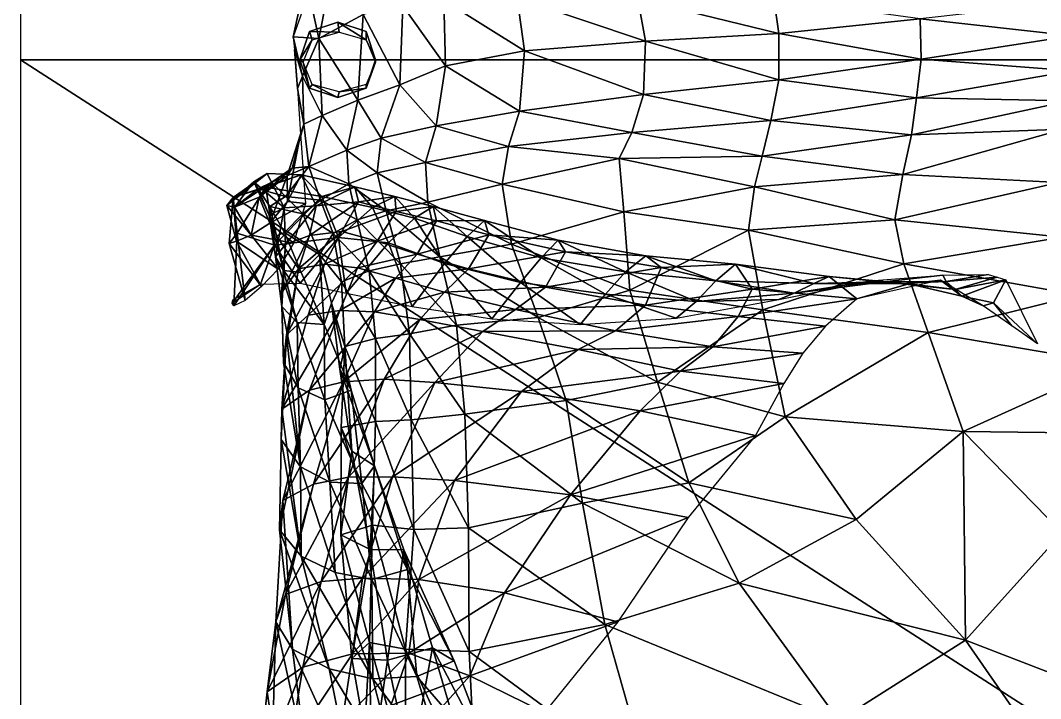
# Model space of a CAD drawing. Extents: x -142 to 137, y -106 to 112.
# Drawn here: x -142.3 to -42.3, y -62.7 to 3.9 of the extents above; entities that cross this region are included whole.
import ezdxf

# ---------------------------------------------------------------- set-up
doc = ezdxf.new("R2010")
doc.units = 0

msp = doc.modelspace()

# ---------------------------------------------------------------- linework, layer by layer
for points in [[(0, 0), (0, 91.648, 0), (-142.273, 91.648, 0)], [(0, 0), (-142.273, 91.648, 0), (-142.273, 0)], [(-113.026, 2.089, 106.579), (-111.429, 10.194, 97.506), (-114.29, 7.969, 98.561)], [(-108.67, 4.441, 104.302), (-111.429, 10.194, 97.506), (-113.026, 2.089, 106.579)], [(-113.026, 2.089, 106.579), (-114.29, 7.969, 98.561), (-115.551, 2.254, 108.028)], [(-115.551, 2.254, 108.028), (-114.29, 7.969, 98.561), (-114.657, 4.758, 101.794)], [(-92.861, 0.883, 102.248), (-93.581, 6.094, 98.933), (-100.772, 5.824, 101.158)], [(-81.012, 1.834, 99.172), (-81.764, 5.989, 95.958), (-93.581, 6.094, 98.933)], [(-81.012, 1.834, 99.172), (-93.581, 6.094, 98.933), (-92.861, 0.883, 102.248)], [(-67.944, 2.584, 95.666), (-68.437, 6.022, 92.8), (-81.764, 5.989, 95.958)], [(-54.095, 4.04, 92.487), (-68.437, 6.022, 92.8), (-67.944, 2.584, 95.666)], [(-105.103, -2.465, 104.761), (-104.804, 5.312, 102.567), (-108.67, 4.441, 104.302)], [(-100.615, -0.571, 104.252), (-104.804, 5.312, 102.567), (-105.103, -2.465, 104.761)], [(-100.615, -0.571, 104.252), (-100.772, 5.824, 101.158), (-104.804, 5.312, 102.567)], [(-92.861, 0.883, 102.248), (-100.772, 5.824, 101.158), (-100.615, -0.571, 104.252)], [(-67.944, 2.584, 95.666), (-81.764, 5.989, 95.958), (-81.012, 1.834, 99.172)], [(-39.216, 2.349, 90.31), (-39.498, 5.654, 89.16), (-54.095, 4.04, 92.487)], [(-109.194, -3.938, 104.959), (-108.67, 4.441, 104.302), (-113.026, 2.089, 106.579)], [(-105.103, -2.465, 104.761), (-108.67, 4.441, 104.302), (-109.194, -3.938, 104.959)], [(-53.999, 0.077, 93.253), (-54.095, 4.04, 92.487), (-67.944, 2.584, 95.666)], [(-39.216, 2.349, 90.31), (-54.095, 4.04, 92.487), (-53.999, 0.077, 93.253)], [(-111.178, 3.704, 53.829), (-111.178, 3.704, 0), (-113.956, 2.778, 0)], [(-111.178, 3.704, 53.829), (-113.956, 2.778, 0), (-113.956, 2.778, 53.829)], [(-111.178, 3.704, 103.944), (-111.178, 3.704, 53.829), (-113.956, 2.778, 53.829)], [(-111.178, 3.704, 103.944), (-113.956, 2.778, 53.829), (-113.956, 2.778, 103.944)], [(-111.026, 2.702, 104.82), (-111.178, 3.704, 103.944), (-113.956, 2.778, 103.944)], [(-108.401, 2.778, 103.944), (-108.401, 2.778, 53.829), (-111.178, 3.704, 53.829)], [(-108.401, 2.778, 103.944), (-111.178, 3.704, 53.829), (-111.178, 3.704, 103.944)], [(-108.401, 2.778, 53.829), (-108.401, 2.778, 0), (-111.178, 3.704, 0)], [(-108.401, 2.778, 53.829), (-111.178, 3.704, 0), (-111.178, 3.704, 53.829)], [(-108.376, 1.971, 103.985), (-108.401, 2.778, 103.944), (-111.178, 3.704, 103.944)], [(-108.376, 1.971, 103.985), (-111.178, 3.704, 103.944), (-111.026, 2.702, 104.82)], [(-114.644, -1.585, 108.006), (-113.026, 2.089, 106.579), (-115.551, 2.254, 108.028)], [(-114.644, -1.585, 108.006), (-115.551, 2.254, 108.028), (-115.43, 1.027, 109.166)], [(-113.956, 2.778, 103.944), (-113.956, 2.778, 53.829), (-114.882, 0, 53.829)], [(-113.956, 2.778, 103.944), (-114.882, 0, 53.829), (-114.882, 0, 103.944)], [(-113.956, 2.778, 53.829), (-113.956, 2.778, 0), (-114.882, 0, 0)], [(-113.956, 2.778, 53.829), (-114.882, 0, 0), (-114.882, 0, 53.829)], [(-113.676, 1.971, 105.654), (-113.956, 2.778, 103.944), (-114.882, 0, 103.944)], [(-112.714, -5.47, 104.894), (-113.026, 2.089, 106.579), (-114.644, -1.585, 108.006)], [(-111.026, 2.702, 104.82), (-113.956, 2.778, 103.944), (-113.676, 1.971, 105.654)], [(-109.194, -3.938, 104.959), (-113.026, 2.089, 106.579), (-112.714, -5.47, 104.894)], [(-107.475, 0, 53.829), (-107.475, 0, 0), (-108.401, 2.778, 0)], [(-107.475, 0, 53.829), (-108.401, 2.778, 0), (-108.401, 2.778, 53.829)], [(-107.475, 0, 103.944), (-107.475, 0, 53.829), (-108.401, 2.778, 53.829)], [(-107.475, 0, 103.944), (-108.401, 2.778, 53.829), (-108.401, 2.778, 103.944)], [(-107.475, 0, 103.944), (-108.401, 2.778, 103.944), (-108.376, 1.971, 103.985)], [(-67.943, -1.955, 95.97), (-67.944, 2.584, 95.666), (-81.012, 1.834, 99.172)], [(-53.999, 0.077, 93.253), (-67.944, 2.584, 95.666), (-67.943, -1.955, 95.97)], [(-39.19, -1.085, 89.485), (-39.216, 2.349, 90.31), (-53.999, 0.077, 93.253)], [(-115.129, -2.819, 109.825), (-114.644, -1.585, 108.006), (-115.43, 1.027, 109.166)], [(-115.129, -2.819, 109.825), (-115.43, 1.027, 109.166), (-115.31, -0.199, 110.305)], [(-113.676, 1.971, 105.654), (-114.882, 0, 103.944), (-114.559, -0.221, 105.932)], [(-107.493, -0.221, 103.707), (-107.475, 0, 103.944), (-108.376, 1.971, 103.985)], [(-81.223, -3.407, 98.758), (-81.012, 1.834, 99.172), (-92.861, 0.883, 102.248)], [(-67.943, -1.955, 95.97), (-81.012, 1.834, 99.172), (-81.223, -3.407, 98.758)], [(0, -91.648, 0), (0, 0), (-142.273, 0)], [(0, -91.648, 0), (-142.273, 0), (-142.273, -91.648, 0)], [(-93.371, -5.021, 100.52), (-92.861, 0.883, 102.248), (-100.615, -0.571, 104.252)], [(-81.223, -3.407, 98.758), (-92.861, 0.883, 102.248), (-93.371, -5.021, 100.52)], [(-54.454, -3.732, 91.92), (-53.999, 0.077, 93.253), (-67.943, -1.955, 95.97)], [(-39.19, -1.085, 89.485), (-53.999, 0.077, 93.253), (-54.454, -3.732, 91.92)], [(-113.956, -2.778, 0), (-113.956, -2.778, 53.829), (-114.882, 0, 53.829)], [(-113.956, -2.778, 0), (-114.882, 0, 53.829), (-114.882, 0, 0)], [(-113.956, -2.778, 53.829), (-113.956, -2.778, 103.944), (-114.882, 0, 103.944)], [(-113.956, -2.778, 53.829), (-114.882, 0, 103.944), (-114.882, 0, 53.829)], [(-113.956, -2.778, 103.944), (-114.559, -0.221, 105.932), (-114.882, 0, 103.944)], [(-113.956, -2.778, 103.944), (-113.676, -2.414, 105.654), (-114.559, -0.221, 105.932)], [(-107.475, 0, 53.829), (-107.475, 0, 103.944), (-108.401, -2.778, 103.944)], [(-107.475, 0, 53.829), (-108.401, -2.778, 103.944), (-108.401, -2.778, 53.829)], [(-107.475, 0, 0), (-107.475, 0, 53.829), (-108.401, -2.778, 53.829)], [(-107.475, 0, 0), (-108.401, -2.778, 53.829), (-108.401, -2.778, 0)], [(-107.475, 0, 103.944), (-107.493, -0.221, 103.707), (-108.401, -2.778, 103.944)], [(-107.493, -0.221, 103.707), (-108.376, -2.414, 103.985), (-108.401, -2.778, 103.944)], [(-101.527, -6.478, 100.694), (-100.615, -0.571, 104.252), (-105.103, -2.465, 104.761)], [(-93.371, -5.021, 100.52), (-100.615, -0.571, 104.252), (-101.527, -6.478, 100.694)], [(-114.491, -6.305, 106.19), (-114.644, -1.585, 108.006), (-115.129, -2.819, 109.825)], [(-112.714, -5.47, 104.894), (-114.644, -1.585, 108.006), (-114.491, -6.305, 106.19)], [(-68.725, -5.946, 93.633), (-67.943, -1.955, 95.97), (-81.223, -3.407, 98.758)], [(-54.454, -3.732, 91.92), (-67.943, -1.955, 95.97), (-68.725, -5.946, 93.633)], [(-39.464, -4.003, 87.478), (-39.19, -1.085, 89.485), (-54.454, -3.732, 91.92)], [(-114.491, -6.305, 106.19), (-115.129, -2.819, 109.825), (-114.822, -7.273, 108.924)], [(-111.178, -3.704, 103.944), (-113.676, -2.414, 105.654), (-113.956, -2.778, 103.944)], [(-111.178, -3.704, 53.829), (-111.178, -3.704, 103.944), (-113.956, -2.778, 103.944)], [(-111.178, -3.704, 53.829), (-113.956, -2.778, 103.944), (-113.956, -2.778, 53.829)], [(-111.178, -3.704, 0), (-111.178, -3.704, 53.829), (-113.956, -2.778, 53.829)], [(-111.178, -3.704, 0), (-113.956, -2.778, 53.829), (-113.956, -2.778, 0)], [(-111.178, -3.704, 103.944), (-111.026, -3.145, 104.82), (-113.676, -2.414, 105.654)], [(-108.401, -2.778, 0), (-108.401, -2.778, 53.829), (-111.178, -3.704, 53.829)], [(-108.401, -2.778, 0), (-111.178, -3.704, 53.829), (-111.178, -3.704, 0)], [(-108.401, -2.778, 53.829), (-108.401, -2.778, 103.944), (-111.178, -3.704, 103.944)], [(-108.401, -2.778, 53.829), (-111.178, -3.704, 103.944), (-111.178, -3.704, 53.829)], [(-108.401, -2.778, 103.944), (-111.026, -3.145, 104.82), (-111.178, -3.704, 103.944)], [(-108.401, -2.778, 103.944), (-108.376, -2.414, 103.985), (-111.026, -3.145, 104.82)], [(-106.924, -7.682, 100.331), (-105.103, -2.465, 104.761), (-109.194, -3.938, 104.959)], [(-101.527, -6.478, 100.694), (-105.103, -2.465, 104.761), (-106.924, -7.682, 100.331)], [(-110.297, -8.843, 99.384), (-109.194, -3.938, 104.959), (-112.714, -5.47, 104.894)], [(-106.924, -7.682, 100.331), (-109.194, -3.938, 104.959), (-110.297, -8.843, 99.384)], [(-82.351, -7.118, 95.107), (-81.223, -3.407, 98.758), (-93.371, -5.021, 100.52)], [(-68.725, -5.946, 93.633), (-81.223, -3.407, 98.758), (-82.351, -7.118, 95.107)], [(-54.961, -7.352, 88.272), (-54.454, -3.732, 91.92), (-68.725, -5.946, 93.633)], [(-39.464, -4.003, 87.478), (-54.454, -3.732, 91.92), (-54.961, -7.352, 88.272)], [(-40.056, -6.807, 84.503), (-39.464, -4.003, 87.478), (-54.961, -7.352, 88.272)], [(-113.995, -10.45, 99.177), (-112.714, -5.47, 104.894), (-114.491, -6.305, 106.19)], [(-110.297, -8.843, 99.384), (-112.714, -5.47, 104.894), (-113.995, -10.45, 99.177)], [(-94.447, -8.488, 95.217), (-93.371, -5.021, 100.52), (-101.527, -6.478, 100.694)], [(-82.351, -7.118, 95.107), (-93.371, -5.021, 100.52), (-94.447, -8.488, 95.217)], [(-69.593, -9.462, 88.399), (-68.725, -5.946, 93.633), (-82.351, -7.118, 95.107)], [(-54.961, -7.352, 88.272), (-68.725, -5.946, 93.633), (-69.593, -9.462, 88.399)], [(-114.491, -6.305, 106.19), (-114.822, -7.273, 108.924), (-116.131, -11.376, 104.267)], [(-114.491, -6.305, 106.19), (-116.131, -11.376, 104.267), (-115.629, -10.629, 102.427)], [(-113.995, -10.45, 99.177), (-114.491, -6.305, 106.19), (-115.629, -10.629, 102.427)], [(-102.574, -10.081, 94.519), (-101.527, -6.478, 100.694), (-106.924, -7.682, 100.331)], [(-94.447, -8.488, 95.217), (-101.527, -6.478, 100.694), (-102.574, -10.081, 94.519)], [(-40.529, -12.035, 76.829), (-40.056, -6.807, 84.503), (-55.806, -11.239, 82.677)], [(-40.056, -6.807, 84.503), (-54.961, -7.352, 88.272), (-55.806, -11.239, 82.677)], [(-114.822, -7.273, 108.924), (-116.114, -13.89, 104.302), (-116.131, -11.376, 104.267)], [(-114.822, -7.273, 108.924), (-114.348, -14.082, 106.154), (-116.114, -13.89, 104.302)], [(-107.308, -11.096, 93.703), (-106.924, -7.682, 100.331), (-110.297, -8.843, 99.384)], [(-102.574, -10.081, 94.519), (-106.924, -7.682, 100.331), (-107.308, -11.096, 93.703)], [(-83.613, -9.671, 88.995), (-82.351, -7.118, 95.107), (-94.447, -8.488, 95.217)], [(-69.593, -9.462, 88.399), (-82.351, -7.118, 95.107), (-83.613, -9.671, 88.995)], [(-55.806, -11.239, 82.677), (-54.961, -7.352, 88.272), (-69.593, -9.462, 88.399)], [(-110.106, -12.165, 92.657), (-110.297, -8.843, 99.384), (-113.995, -10.45, 99.177)], [(-107.308, -11.096, 93.703), (-110.297, -8.843, 99.384), (-110.106, -12.165, 92.657)], [(-95.066, -12.179, 88.377), (-94.447, -8.488, 95.217), (-102.574, -10.081, 94.519)], [(-83.613, -9.671, 88.995), (-94.447, -8.488, 95.217), (-95.066, -12.179, 88.377)], [(-83.147, -14.898, 78.309), (-83.613, -9.671, 88.995), (-95.066, -12.179, 88.377)], [(-70.327, -12.456, 79.967), (-69.593, -9.462, 88.399), (-83.613, -9.671, 88.995)], [(-70.327, -12.456, 79.967), (-83.613, -9.671, 88.995), (-83.147, -14.898, 78.309)], [(-55.806, -11.239, 82.677), (-69.593, -9.462, 88.399), (-70.327, -12.456, 79.967)], [(-115.629, -10.629, 102.427), (-116.131, -11.376, 104.267), (-118.873, -13.452, 101.969)], [(-115.629, -10.629, 102.427), (-118.873, -13.452, 101.969), (-117.621, -11.991, 99.283)], [(-113.995, -10.45, 99.177), (-115.629, -10.629, 102.427), (-117.621, -11.991, 99.283)], [(-113.995, -10.45, 99.177), (-117.621, -11.991, 99.283), (-116.298, -13.414, 96.682)], [(-112.879, -13.746, 92.631), (-113.995, -10.45, 99.177), (-116.298, -13.414, 96.682)], [(-110.106, -12.165, 92.657), (-113.995, -10.45, 99.177), (-112.879, -13.746, 92.631)], [(-102.351, -13.948, 86.851), (-102.574, -10.081, 94.519), (-107.308, -11.096, 93.703)], [(-95.066, -12.179, 88.377), (-102.574, -10.081, 94.519), (-102.351, -13.948, 86.851)], [(-118.098, -11.147, 83.332), (-119.393, -11.976, 89.608), (-122.041, -14.281, 91.374)], [(-118.098, -11.147, 83.332), (-122.041, -14.281, 91.374), (-121.41, -13.507, 83.634)], [(-119.393, -11.976, 89.608), (-121.29, -14.444, 97.17), (-122.041, -14.281, 91.374)], [(-114.76, -11.276, 77.066), (-118.098, -11.147, 83.332), (-121.41, -13.507, 83.634)], [(-114.76, -11.276, 77.066), (-121.41, -13.507, 83.634), (-118.21, -12.491, 76.037)], [(-119.393, -11.976, 89.608), (-118.971, -12.647, 95.184), (-121.29, -14.444, 97.17)], [(-117.621, -11.991, 99.283), (-118.873, -13.452, 101.969), (-121.29, -14.444, 97.17)], [(-117.621, -11.991, 99.283), (-121.29, -14.444, 97.17), (-118.971, -12.647, 95.184)], [(-116.43, -14.526, 81.323), (-119.393, -11.976, 89.608), (-118.098, -11.147, 83.332)], [(-116.43, -14.526, 81.323), (-117.886, -15.218, 86.802), (-119.393, -11.976, 89.608)], [(-117.886, -15.218, 86.802), (-118.971, -12.647, 95.184), (-119.393, -11.976, 89.608)], [(-116.298, -13.414, 96.682), (-117.621, -11.991, 99.283), (-118.971, -12.647, 95.184)], [(-116.131, -11.376, 104.267), (-117.826, -16.015, 101.731), (-118.873, -13.452, 101.969)], [(-112.722, -13.4, 69.836), (-114.76, -11.276, 77.066), (-118.21, -12.491, 76.037)], [(-114.76, -11.276, 77.066), (-116.43, -14.526, 81.323), (-118.098, -11.147, 83.332)], [(-116.131, -11.376, 104.267), (-116.114, -13.89, 104.302), (-117.826, -16.015, 101.731)], [(-114.76, -11.276, 77.066), (-113.282, -14.324, 77.18), (-116.43, -14.526, 81.323)], [(-109.504, -12.45, 72.09), (-113.282, -14.324, 77.18), (-114.76, -11.276, 77.066)], [(-112.722, -13.4, 69.836), (-109.504, -12.45, 72.09), (-114.76, -11.276, 77.066)], [(-106.418, -14.812, 85.854), (-107.308, -11.096, 93.703), (-110.106, -12.165, 92.657)], [(-102.351, -13.948, 86.851), (-107.308, -11.096, 93.703), (-106.418, -14.812, 85.854)], [(-56.593, -15.695, 73.304), (-55.806, -11.239, 82.677), (-70.327, -12.456, 79.967)], [(-40.529, -12.035, 76.829), (-55.806, -11.239, 82.677), (-56.593, -15.695, 73.304)], [(-121.037, -16.993, 76.324), (-118.21, -12.491, 76.037), (-121.41, -13.507, 83.634)], [(-117.372, -18.171, 67.157), (-118.21, -12.491, 76.037), (-121.037, -16.993, 76.324)], [(-116.298, -13.414, 96.682), (-118.971, -12.647, 95.184), (-117.817, -14.391, 92.944)], [(-117.886, -15.218, 86.802), (-117.817, -14.391, 92.944), (-118.971, -12.647, 95.184)], [(-117.372, -18.171, 67.157), (-112.722, -13.4, 69.836), (-118.21, -12.491, 76.037)], [(-109.504, -12.45, 72.09), (-109.145, -13.926, 74.222), (-113.282, -14.324, 77.18)], [(-109.268, -15.684, 85.279), (-110.106, -12.165, 92.657), (-112.879, -13.746, 92.631)], [(-107.783, -14.473, 66.366), (-109.504, -12.45, 72.09), (-112.722, -13.4, 69.836)], [(-106.418, -14.812, 85.854), (-110.106, -12.165, 92.657), (-109.268, -15.684, 85.279)], [(-105.596, -13.388, 69.613), (-109.145, -13.926, 74.222), (-109.504, -12.45, 72.09)], [(-107.783, -14.473, 66.366), (-105.596, -13.388, 69.613), (-109.504, -12.45, 72.09)], [(-94.154, -18.079, 77.959), (-95.066, -12.179, 88.377), (-102.351, -13.948, 86.851)], [(-83.147, -14.898, 78.309), (-95.066, -12.179, 88.377), (-94.154, -18.079, 77.959)], [(-70.933, -16.72, 68.591), (-70.327, -12.456, 79.967), (-83.147, -14.898, 78.309)], [(-56.593, -15.695, 73.304), (-70.327, -12.456, 79.967), (-70.933, -16.72, 68.591)], [(-40.209, -17.392, 67.377), (-40.529, -12.035, 76.829), (-56.593, -15.695, 73.304)], [(-121.088, -17.773, 92.042), (-121.41, -13.507, 83.634), (-122.041, -14.281, 91.374)], [(-121.088, -17.773, 92.042), (-121.807, -18.017, 84.7), (-121.41, -13.507, 83.634)], [(-121.037, -16.993, 76.324), (-121.41, -13.507, 83.634), (-121.807, -18.017, 84.7)], [(-118.873, -13.452, 101.969), (-119.648, -17.181, 97.4), (-121.29, -14.444, 97.17)], [(-118.873, -13.452, 101.969), (-117.826, -16.015, 101.731), (-119.648, -17.181, 97.4)], [(-114.348, -14.082, 106.154), (-117.826, -16.015, 101.731), (-116.114, -13.89, 104.302)], [(-114.584, -15.102, 93.2), (-116.298, -13.414, 96.682), (-117.817, -14.391, 92.944)], [(-111.095, -17.421, 62.585), (-112.722, -13.4, 69.836), (-117.372, -18.171, 67.157)], [(-112.879, -13.746, 92.631), (-116.298, -13.414, 96.682), (-114.584, -15.102, 93.2)], [(-111.626, -17.041, 85.28), (-112.879, -13.746, 92.631), (-114.584, -15.102, 93.2)], [(-109.145, -13.926, 74.222), (-110.776, -16.831, 72.689), (-113.94, -17.217, 74.477)], [(-109.145, -13.926, 74.222), (-113.94, -17.217, 74.477), (-113.282, -14.324, 77.18)], [(-109.268, -15.684, 85.279), (-112.879, -13.746, 92.631), (-111.626, -17.041, 85.28)], [(-111.095, -17.421, 62.585), (-107.783, -14.473, 66.366), (-112.722, -13.4, 69.836)], [(-105.44, -14.873, 71.846), (-110.776, -16.831, 72.689), (-109.145, -13.926, 74.222)], [(-105.596, -13.388, 69.613), (-105.44, -14.873, 71.846), (-109.145, -13.926, 74.222)], [(-103.662, -15.53, 64.146), (-105.596, -13.388, 69.613), (-107.783, -14.473, 66.366)], [(-101.171, -19.31, 76.051), (-102.351, -13.948, 86.851), (-106.418, -14.812, 85.854)], [(-101.828, -14.386, 67.487), (-105.44, -14.873, 71.846), (-105.596, -13.388, 69.613)], [(-103.662, -15.53, 64.146), (-101.828, -14.386, 67.487), (-105.596, -13.388, 69.613)], [(-94.154, -18.079, 77.959), (-102.351, -13.948, 86.851), (-101.171, -19.31, 76.051)], [(-119.648, -17.181, 97.4), (-121.088, -17.773, 92.042), (-122.041, -14.281, 91.374)], [(-119.648, -17.181, 97.4), (-122.041, -14.281, 91.374), (-121.29, -14.444, 97.17)], [(-117.166, -17.258, 87.48), (-117.817, -14.391, 92.944), (-117.886, -15.218, 86.802)], [(-116.43, -14.526, 81.323), (-117.28, -19.316, 80.528), (-117.886, -15.218, 86.802)], [(-114.348, -14.082, 106.154), (-115.509, -17.993, 101.693), (-117.826, -16.015, 101.731)], [(-117.166, -17.258, 87.48), (-116.409, -16.929, 90.544), (-117.817, -14.391, 92.944)], [(-114.584, -15.102, 93.2), (-117.817, -14.391, 92.944), (-116.409, -16.929, 90.544)], [(-116.43, -14.526, 81.323), (-116.302, -18.124, 77.139), (-117.28, -19.316, 80.528)], [(-113.282, -14.324, 77.18), (-116.302, -18.124, 77.139), (-116.43, -14.526, 81.323)], [(-113.282, -14.324, 77.18), (-113.94, -17.217, 74.477), (-116.302, -18.124, 77.139)], [(-106.206, -17.931, 60.374), (-107.783, -14.473, 66.366), (-111.095, -17.421, 62.585)], [(-105.44, -14.873, 71.846), (-107.312, -17.785, 70.646), (-110.776, -16.831, 72.689)], [(-105.034, -20.022, 75.176), (-106.418, -14.812, 85.854), (-109.268, -15.684, 85.279)], [(-106.206, -17.931, 60.374), (-103.662, -15.53, 64.146), (-107.783, -14.473, 66.366)], [(-101.515, -15.803, 70.062), (-107.312, -17.785, 70.646), (-105.44, -14.873, 71.846)], [(-101.171, -19.31, 76.051), (-106.418, -14.812, 85.854), (-105.034, -20.022, 75.176)], [(-101.828, -14.386, 67.487), (-101.515, -15.803, 70.062), (-105.44, -14.873, 71.846)], [(-98.508, -17.34, 60.923), (-101.828, -14.386, 67.487), (-103.662, -15.53, 64.146)], [(-98.508, -17.34, 60.923), (-96.798, -15.757, 64.917), (-101.828, -14.386, 67.487)], [(-96.798, -15.757, 64.917), (-101.515, -15.803, 70.062), (-101.828, -14.386, 67.487)], [(-82.562, -22.6, 67.243), (-83.147, -14.898, 78.309), (-94.154, -18.079, 77.959)], [(-70.933, -16.72, 68.591), (-83.147, -14.898, 78.309), (-82.562, -22.6, 67.243)], [(-116.477, -20.661, 82.851), (-117.166, -17.258, 87.48), (-117.886, -15.218, 86.802)], [(-116.477, -20.661, 82.851), (-117.886, -15.218, 86.802), (-117.28, -19.316, 80.528)], [(-112.961, -19.09, 85.913), (-114.584, -15.102, 93.2), (-116.409, -16.929, 90.544)], [(-111.626, -17.041, 85.28), (-114.584, -15.102, 93.2), (-112.961, -19.09, 85.913)], [(-108.111, -20.693, 74.805), (-109.268, -15.684, 85.279), (-111.626, -17.041, 85.28)], [(-105.034, -20.022, 75.176), (-109.268, -15.684, 85.279), (-108.111, -20.693, 74.805)], [(-101.515, -15.803, 70.062), (-103.382, -19.043, 68.865), (-107.312, -17.785, 70.646)], [(-100.701, -19.981, 56.754), (-103.662, -15.53, 64.146), (-106.206, -17.931, 60.374)], [(-100.701, -19.981, 56.754), (-98.508, -17.34, 60.923), (-103.662, -15.53, 64.146)], [(-96.36, -17.148, 68.303), (-103.382, -19.043, 68.865), (-101.515, -15.803, 70.062)], [(-96.798, -15.757, 64.917), (-96.36, -17.148, 68.303), (-101.515, -15.803, 70.062)], [(-91.255, -19.413, 57.459), (-96.798, -15.757, 64.917), (-98.508, -17.34, 60.923)], [(-91.255, -19.413, 57.459), (-89.575, -17.696, 61.564), (-96.798, -15.757, 64.917)], [(-89.575, -17.696, 61.564), (-96.36, -17.148, 68.303), (-96.798, -15.757, 64.917)], [(-55.697, -19.995, 61.101), (-56.593, -15.695, 73.304), (-70.933, -16.72, 68.591)], [(-40.209, -17.392, 67.377), (-56.593, -15.695, 73.304), (-55.697, -19.995, 61.101)], [(-120.255, -23.613, 86.603), (-121.037, -16.993, 76.324), (-121.807, -18.017, 84.7)], [(-120.255, -23.613, 86.603), (-121.346, -24.134, 79.194), (-121.037, -16.993, 76.324)], [(-117.372, -18.171, 67.157), (-121.037, -16.993, 76.324), (-121.346, -24.134, 79.194)], [(-115.509, -17.993, 101.693), (-119.648, -17.181, 97.4), (-117.826, -16.015, 101.731)], [(-114.765, -20.87, 84.811), (-116.409, -16.929, 90.544), (-117.166, -17.258, 87.48)], [(-112.961, -19.09, 85.913), (-116.409, -16.929, 90.544), (-114.765, -20.87, 84.811)], [(-110.776, -16.831, 72.689), (-112.472, -20.031, 68.587), (-115.022, -20.511, 70.545)], [(-110.776, -16.831, 72.689), (-115.022, -20.511, 70.545), (-113.94, -17.217, 74.477)], [(-107.312, -17.785, 70.646), (-112.472, -20.031, 68.587), (-110.776, -16.831, 72.689)], [(-69.52, -24.522, 55.743), (-70.933, -16.72, 68.591), (-82.562, -22.6, 67.243)], [(-55.697, -19.995, 61.101), (-70.933, -16.72, 68.591), (-69.52, -24.522, 55.743)], [(-118.634, -22.221, 92.339), (-121.807, -18.017, 84.7), (-121.088, -17.773, 92.042)], [(-117.001, -20.533, 97.227), (-121.088, -17.773, 92.042), (-119.648, -17.181, 97.4)], [(-117.001, -20.533, 97.227), (-118.634, -22.221, 92.339), (-121.088, -17.773, 92.042)], [(-115.509, -17.993, 101.693), (-117.001, -20.533, 97.227), (-119.648, -17.181, 97.4)], [(-114.864, -21.892, 57.589), (-111.095, -17.421, 62.585), (-117.372, -18.171, 67.157)], [(-114.765, -20.87, 84.811), (-117.166, -17.258, 87.48), (-116.477, -20.661, 82.851)], [(-113.94, -17.217, 74.477), (-115.022, -20.511, 70.545), (-116.692, -22.836, 71.716)], [(-113.94, -17.217, 74.477), (-116.692, -22.836, 71.716), (-116.302, -18.124, 77.139)], [(-110.368, -22.899, 54.802), (-111.095, -17.421, 62.585), (-114.864, -21.892, 57.589)], [(-110.825, -21.762, 74.907), (-111.626, -17.041, 85.28), (-112.961, -19.09, 85.913)], [(-107.312, -17.785, 70.646), (-109.253, -20.41, 67.177), (-112.472, -20.031, 68.587)], [(-108.111, -20.693, 74.805), (-111.626, -17.041, 85.28), (-110.825, -21.762, 74.907)], [(-110.368, -22.899, 54.802), (-106.206, -17.931, 60.374), (-111.095, -17.421, 62.585)], [(-103.887, -24.2, 51.504), (-106.206, -17.931, 60.374), (-110.368, -22.899, 54.802)], [(-103.382, -19.043, 68.865), (-109.253, -20.41, 67.177), (-107.312, -17.785, 70.646)], [(-103.887, -24.2, 51.504), (-100.701, -19.981, 56.754), (-106.206, -17.931, 60.374)], [(-96.36, -17.148, 68.303), (-98.367, -20.5, 67.107), (-103.382, -19.043, 68.865)], [(-93.284, -21.824, 53.222), (-98.508, -17.34, 60.923), (-100.701, -19.981, 56.754)], [(-93.284, -21.824, 53.222), (-91.255, -19.413, 57.459), (-98.508, -17.34, 60.923)], [(-88.863, -18.828, 65.304), (-98.367, -20.5, 67.107), (-96.36, -17.148, 68.303)], [(-89.575, -17.696, 61.564), (-88.863, -18.828, 65.304), (-96.36, -17.148, 68.303)], [(-82.964, -20.799, 53.367), (-89.575, -17.696, 61.564), (-91.255, -19.413, 57.459)], [(-80.982, -19.232, 56.98), (-88.863, -18.828, 65.304), (-89.575, -17.696, 61.564)], [(-82.964, -20.799, 53.367), (-80.982, -19.232, 56.98), (-89.575, -17.696, 61.564)], [(-38.605, -23.081, 55.234), (-40.209, -17.392, 67.377), (-55.697, -19.995, 61.101)], [(-118.634, -22.221, 92.339), (-120.255, -23.613, 86.603), (-121.807, -18.017, 84.7)], [(-118.738, -22.016, 62.456), (-117.372, -18.171, 67.157), (-121.53, -23.872, 73.672)], [(-117.372, -18.171, 67.157), (-121.346, -24.134, 79.194), (-121.53, -23.872, 73.672)], [(-114.864, -21.892, 57.589), (-117.372, -18.171, 67.157), (-118.738, -22.016, 62.456)], [(-116.302, -18.124, 77.139), (-116.67, -24.195, 74.688), (-117.28, -19.316, 80.528)], [(-116.302, -18.124, 77.139), (-116.692, -22.836, 71.716), (-116.67, -24.195, 74.688)], [(-91.527, -25.258, 65.25), (-94.154, -18.079, 77.959), (-101.171, -19.31, 76.051)], [(-88.863, -18.828, 65.304), (-90.804, -22.308, 64.566), (-98.367, -20.5, 67.107)], [(-82.562, -22.6, 67.243), (-94.154, -18.079, 77.959), (-91.527, -25.258, 65.25)], [(-79.483, -20.362, 60.207), (-90.804, -22.308, 64.566), (-88.863, -18.828, 65.304)], [(-80.982, -19.232, 56.98), (-79.483, -20.362, 60.207), (-88.863, -18.828, 65.304)], [(-115.15, -25.747, 76.428), (-116.477, -20.661, 82.851), (-117.28, -19.316, 80.528)], [(-115.15, -25.747, 76.428), (-117.28, -19.316, 80.528), (-116.67, -24.195, 74.688)], [(-112.513, -25.952, 77.217), (-112.961, -19.09, 85.913), (-114.765, -20.87, 84.811)], [(-112.513, -25.952, 77.217), (-111.801, -23.879, 75.924), (-112.961, -19.09, 85.913)], [(-110.825, -21.762, 74.907), (-112.961, -19.09, 85.913), (-111.801, -23.879, 75.924)], [(-103.382, -19.043, 68.865), (-105.517, -21.41, 65.645), (-109.253, -20.41, 67.177)], [(-98.367, -20.5, 67.107), (-105.517, -21.41, 65.645), (-103.382, -19.043, 68.865)], [(-99.54, -26.014, 63.194), (-101.171, -19.31, 76.051), (-105.034, -20.022, 75.176)], [(-96.073, -25.414, 47.891), (-100.701, -19.981, 56.754), (-103.887, -24.2, 51.504)], [(-91.527, -25.258, 65.25), (-101.171, -19.31, 76.051), (-99.54, -26.014, 63.194)], [(-96.073, -25.414, 47.891), (-93.284, -21.824, 53.222), (-100.701, -19.981, 56.754)], [(-84.938, -22.992, 49.599), (-91.255, -19.413, 57.459), (-93.284, -21.824, 53.222)], [(-84.938, -22.992, 49.599), (-82.964, -20.799, 53.367), (-91.255, -19.413, 57.459)], [(-74.14, -21.671, 48.156), (-80.982, -19.232, 56.98), (-82.964, -20.799, 53.367)], [(-72.208, -20.037, 50.882), (-79.483, -20.362, 60.207), (-80.982, -19.232, 56.98)], [(-74.14, -21.671, 48.156), (-72.208, -20.037, 50.882), (-80.982, -19.232, 56.98)], [(-115.022, -20.511, 70.545), (-116.495, -29.697, 64.416), (-116.692, -22.836, 71.716)], [(-115.022, -20.511, 70.545), (-116.211, -26.965, 62.82), (-116.495, -29.697, 64.416)], [(-112.513, -25.952, 77.217), (-114.765, -20.87, 84.811), (-116.477, -20.661, 82.851)], [(-112.513, -25.952, 77.217), (-116.477, -20.661, 82.851), (-115.15, -25.747, 76.428)], [(-112.472, -20.031, 68.587), (-114.084, -25.052, 61.481), (-116.211, -26.965, 62.82)], [(-112.472, -20.031, 68.587), (-116.211, -26.965, 62.82), (-115.022, -20.511, 70.545)], [(-109.253, -20.41, 67.177), (-114.084, -25.052, 61.481), (-112.472, -20.031, 68.587)], [(-109.253, -20.41, 67.177), (-110.975, -24.582, 60.751), (-114.084, -25.052, 61.481)], [(-105.517, -21.41, 65.645), (-110.975, -24.582, 60.751), (-109.253, -20.41, 67.177)], [(-107.477, -27.345, 62.709), (-108.111, -20.693, 74.805), (-110.825, -21.762, 74.907)], [(-104.152, -26.881, 62.631), (-105.034, -20.022, 75.176), (-108.111, -20.693, 74.805)], [(-104.152, -26.881, 62.631), (-108.111, -20.693, 74.805), (-107.477, -27.345, 62.709)], [(-98.367, -20.5, 67.107), (-100.709, -22.774, 63.885), (-105.517, -21.41, 65.645)], [(-99.54, -26.014, 63.194), (-105.034, -20.022, 75.176), (-104.152, -26.881, 62.631)], [(-90.804, -22.308, 64.566), (-100.709, -22.774, 63.885), (-98.367, -20.5, 67.107)], [(-79.483, -20.362, 60.207), (-81.008, -24.045, 59.643), (-90.804, -22.308, 64.566)], [(-76.069, -23.695, 44.812), (-82.964, -20.799, 53.367), (-84.938, -22.992, 49.599)], [(-76.069, -23.695, 44.812), (-74.14, -21.671, 48.156), (-82.964, -20.799, 53.367)], [(-70.58, -22.477, 53.403), (-81.008, -24.045, 59.643), (-79.483, -20.362, 60.207)], [(-72.208, -20.037, 50.882), (-70.58, -22.477, 53.403), (-79.483, -20.362, 60.207)], [(-64.532, -21.93, 42.744), (-72.208, -20.037, 50.882), (-74.14, -21.671, 48.156)], [(-63.021, -21.25, 45.961), (-70.58, -22.477, 53.403), (-72.208, -20.037, 50.882)], [(-64.532, -21.93, 42.744), (-63.021, -21.25, 45.961), (-72.208, -20.037, 50.882)], [(-53.31, -26.749, 47.468), (-55.697, -19.995, 61.101), (-69.52, -24.522, 55.743)], [(-38.605, -23.081, 55.234), (-55.697, -19.995, 61.101), (-53.31, -26.749, 47.468)], [(-110.496, -28.106, 63.129), (-110.825, -21.762, 74.907), (-111.801, -23.879, 75.924)], [(-105.517, -21.41, 65.645), (-107.572, -24.71, 60.279), (-110.975, -24.582, 60.751)], [(-107.477, -27.345, 62.709), (-110.825, -21.762, 74.907), (-110.496, -28.106, 63.129)], [(-100.709, -22.774, 63.885), (-107.572, -24.71, 60.279), (-105.517, -21.41, 65.645)], [(-87.425, -25.951, 44.134), (-93.284, -21.824, 53.222), (-96.073, -25.414, 47.891)], [(-87.425, -25.951, 44.134), (-84.938, -22.992, 49.599), (-93.284, -21.824, 53.222)], [(-66.448, -22.882, 39.666), (-74.14, -21.671, 48.156), (-76.069, -23.695, 44.812)], [(-66.448, -22.882, 39.666), (-64.532, -21.93, 42.744), (-74.14, -21.671, 48.156)], [(-63.021, -21.25, 45.961), (-60.318, -23.434, 47.2), (-70.58, -22.477, 53.403)], [(-58.623, -21.642, 32.968), (-66.448, -22.882, 39.666), (-67.971, -23.515, 36.065)], [(-58.623, -21.642, 32.968), (-57.65, -21.782, 36.584), (-66.448, -22.882, 39.666)], [(-57.65, -21.782, 36.584), (-64.532, -21.93, 42.744), (-66.448, -22.882, 39.666)], [(-56.202, -21.948, 40.038), (-63.021, -21.25, 45.961), (-64.532, -21.93, 42.744)], [(-57.65, -21.782, 36.584), (-56.202, -21.948, 40.038), (-64.532, -21.93, 42.744)], [(-55.217, -21.984, 43.296), (-60.318, -23.434, 47.2), (-63.021, -21.25, 45.961)], [(-56.202, -21.948, 40.038), (-55.217, -21.984, 43.296), (-63.021, -21.25, 45.961)], [(-55.217, -21.984, 43.296), (-52.128, -21.619, 46.688), (-60.318, -23.434, 47.2)], [(-51.895, -21.116, 32.318), (-57.65, -21.782, 36.584), (-58.623, -21.642, 32.968)], [(-51.895, -21.116, 32.318), (-51.558, -21.735, 35.084), (-57.65, -21.782, 36.584)], [(-51.558, -21.735, 35.084), (-56.202, -21.948, 40.038), (-57.65, -21.782, 36.584)], [(-51.558, -21.735, 35.084), (-50.692, -22.533, 37.718), (-56.202, -21.948, 40.038)], [(-50.692, -22.533, 37.718), (-55.217, -21.984, 43.296), (-56.202, -21.948, 40.038)], [(-50.012, -23.166, 40.476), (-52.128, -21.619, 46.688), (-55.217, -21.984, 43.296)], [(-50.692, -22.533, 37.718), (-50.012, -23.166, 40.476), (-55.217, -21.984, 43.296)], [(-50.012, -23.166, 40.476), (-47.92, -24.128, 42.722), (-52.128, -21.619, 46.688)], [(-47.45, -21.056, 32.416), (-51.558, -21.735, 35.084), (-51.895, -21.116, 32.318)], [(-47.45, -21.056, 32.416), (-46.573, -21.321, 33.597), (-51.558, -21.735, 35.084)], [(-46.573, -21.321, 33.597), (-50.692, -22.533, 37.718), (-51.558, -21.735, 35.084)], [(-46.573, -21.321, 33.597), (-45.697, -21.587, 34.778), (-50.692, -22.533, 37.718)], [(-45.697, -21.587, 34.778), (-50.012, -23.166, 40.476), (-50.692, -22.533, 37.718)], [(-45.697, -21.587, 34.778), (-46.913, -23.833, 38.153), (-50.012, -23.166, 40.476)], [(-42.619, -27.857, 37.137), (-46.913, -23.833, 38.153), (-45.697, -21.587, 34.778)], [(-118.738, -22.016, 62.456), (-121.53, -23.872, 73.672), (-121.454, -23.536, 70.418)], [(-116.495, -29.697, 64.416), (-116.67, -24.195, 74.688), (-116.692, -22.836, 71.716)], [(-100.709, -22.774, 63.885), (-103.149, -25.466, 59.369), (-107.572, -24.71, 60.279)], [(-93.765, -24.483, 61.558), (-103.149, -25.466, 59.369), (-100.709, -22.774, 63.885)], [(-90.804, -22.308, 64.566), (-93.765, -24.483, 61.558), (-100.709, -22.774, 63.885)], [(-81.008, -24.045, 59.643), (-93.765, -24.483, 61.558), (-90.804, -22.308, 64.566)], [(-79.835, -31.605, 53.767), (-82.562, -22.6, 67.243), (-91.527, -25.258, 65.25)], [(-78.005, -25.331, 40.171), (-84.938, -22.992, 49.599), (-87.425, -25.951, 44.134)], [(-78.005, -25.331, 40.171), (-76.069, -23.695, 44.812), (-84.938, -22.992, 49.599)], [(-69.52, -24.522, 55.743), (-82.562, -22.6, 67.243), (-79.835, -31.605, 53.767)], [(-70.58, -22.477, 53.403), (-71.943, -25.184, 52.815), (-81.008, -24.045, 59.643)], [(-67.971, -23.515, 36.065), (-66.448, -22.882, 39.666), (-76.069, -23.695, 44.812)], [(-60.318, -23.434, 47.2), (-71.943, -25.184, 52.815), (-70.58, -22.477, 53.403)], [(-109.853, -32.388, 66.518), (-111.801, -23.879, 75.924), (-112.513, -25.952, 77.217)], [(-109.853, -32.388, 66.518), (-110.957, -30.333, 64.481), (-111.801, -23.879, 75.924)], [(-110.496, -28.106, 63.129), (-111.801, -23.879, 75.924), (-110.957, -30.333, 64.481)], [(-67.971, -23.515, 36.065), (-76.069, -23.695, 44.812), (-78.005, -25.331, 40.171)], [(-60.318, -23.434, 47.2), (-63.393, -26.114, 46.078), (-71.943, -25.184, 52.815)], [(-35.213, -29.806, 42.752), (-38.605, -23.081, 55.234), (-53.31, -26.749, 47.468)], [(-46.913, -23.833, 38.153), (-47.92, -24.128, 42.722), (-50.012, -23.166, 40.476)], [(-46.913, -23.833, 38.153), (-45.122, -26.08, 39.79), (-47.92, -24.128, 42.722)], [(-42.619, -27.857, 37.137), (-45.122, -26.08, 39.79), (-46.913, -23.833, 38.153)], [(-116.495, -29.697, 64.416), (-115.058, -32.182, 65.874), (-116.67, -24.195, 74.688)], [(-115.058, -32.182, 65.874), (-115.15, -25.747, 76.428), (-116.67, -24.195, 74.688)], [(-110.975, -24.582, 60.751), (-113.949, -32.391, 50.395), (-116.661, -34.269, 51.351)], [(-110.975, -24.582, 60.751), (-116.661, -34.269, 51.351), (-114.084, -25.052, 61.481)], [(-107.572, -24.71, 60.279), (-113.949, -32.391, 50.395), (-110.975, -24.582, 60.751)], [(-107.572, -24.71, 60.279), (-110.607, -31.589, 50.326), (-113.949, -32.391, 50.395)], [(-103.149, -25.466, 59.369), (-110.607, -31.589, 50.326), (-107.572, -24.71, 60.279)], [(-93.765, -24.483, 61.558), (-96.971, -26.659, 57.727), (-103.149, -25.466, 59.369)], [(-83.961, -26.57, 57.636), (-96.971, -26.659, 57.727), (-93.765, -24.483, 61.558)], [(-81.008, -24.045, 59.643), (-83.961, -26.57, 57.636), (-93.765, -24.483, 61.558)], [(-71.943, -25.184, 52.815), (-83.961, -26.57, 57.636), (-81.008, -24.045, 59.643)], [(-67.338, -35.016, 42.522), (-69.52, -24.522, 55.743), (-79.835, -31.605, 53.767)], [(-53.31, -26.749, 47.468), (-69.52, -24.522, 55.743), (-67.338, -35.016, 42.522)], [(-116.211, -26.965, 62.82), (-114.084, -25.052, 61.481), (-116.661, -34.269, 51.351)], [(-115.058, -32.182, 65.874), (-112.437, -33.335, 66.875), (-115.15, -25.747, 76.428)], [(-112.437, -33.335, 66.875), (-112.513, -25.952, 77.217), (-115.15, -25.747, 76.428)], [(-112.437, -33.335, 66.875), (-109.853, -32.388, 66.518), (-112.513, -25.952, 77.217)], [(-103.149, -25.466, 59.369), (-106.618, -31.326, 50.547), (-110.607, -31.589, 50.326)], [(-96.971, -26.659, 57.727), (-106.618, -31.326, 50.547), (-103.149, -25.466, 59.369)], [(-88.808, -33.419, 51.063), (-91.527, -25.258, 65.25), (-99.54, -26.014, 63.194)], [(-79.835, -31.605, 53.767), (-91.527, -25.258, 65.25), (-88.808, -33.419, 51.063)], [(-71.943, -25.184, 52.815), (-74.407, -28.149, 51.113), (-83.961, -26.57, 57.636)], [(-63.393, -26.114, 46.078), (-74.407, -28.149, 51.113), (-71.943, -25.184, 52.815)], [(-114.831, -39.923, 54.42), (-116.211, -26.965, 62.82), (-116.735, -37.253, 53.032)], [(-116.211, -26.965, 62.82), (-116.661, -34.269, 51.351), (-116.735, -37.253, 53.032)], [(-114.831, -39.923, 54.42), (-116.495, -29.697, 64.416), (-116.211, -26.965, 62.82)], [(-103.993, -35.303, 49.659), (-104.152, -26.881, 62.631), (-107.477, -27.345, 62.709)], [(-96.971, -26.659, 57.727), (-101.679, -31.632, 50.202), (-106.618, -31.326, 50.547)], [(-98.738, -34.748, 49.521), (-99.54, -26.014, 63.194), (-104.152, -26.881, 62.631)], [(-98.738, -34.748, 49.521), (-104.152, -26.881, 62.631), (-103.993, -35.303, 49.659)], [(-87.617, -28.406, 54.344), (-101.679, -31.632, 50.202), (-96.971, -26.659, 57.727)], [(-88.808, -33.419, 51.063), (-99.54, -26.014, 63.194), (-98.738, -34.748, 49.521)], [(-83.961, -26.57, 57.636), (-87.617, -28.406, 54.344), (-96.971, -26.659, 57.727)], [(-74.407, -28.149, 51.113), (-87.617, -28.406, 54.344), (-83.961, -26.57, 57.636)], [(-63.393, -26.114, 46.078), (-65.599, -28.771, 44.931), (-74.407, -28.149, 51.113)], [(-49.905, -36.463, 34.202), (-53.31, -26.749, 47.468), (-67.338, -35.016, 42.522)], [(-35.213, -29.806, 42.752), (-53.31, -26.749, 47.468), (-49.905, -36.463, 34.202)], [(-107.464, -35.457, 50.178), (-107.477, -27.345, 62.709), (-110.496, -28.106, 63.129)], [(-103.993, -35.303, 49.659), (-107.477, -27.345, 62.709), (-107.464, -35.457, 50.178)], [(-109.804, -38.37, 52.398), (-110.496, -28.106, 63.129), (-110.957, -30.333, 64.481)], [(-107.464, -35.457, 50.178), (-110.496, -28.106, 63.129), (-110.85, -36.062, 50.773)], [(-109.804, -38.37, 52.398), (-110.85, -36.062, 50.773), (-110.496, -28.106, 63.129)], [(-87.617, -28.406, 54.344), (-93.186, -32.544, 48.024), (-101.679, -31.632, 50.202)], [(-77.575, -30.544, 48.601), (-93.186, -32.544, 48.024), (-87.617, -28.406, 54.344)], [(-74.407, -28.149, 51.113), (-77.575, -30.544, 48.601), (-87.617, -28.406, 54.344)], [(-65.599, -28.771, 44.931), (-77.575, -30.544, 48.601), (-74.407, -28.149, 51.113)], [(-65.599, -28.771, 44.931), (-67.451, -31.742, 42.783), (-77.575, -30.544, 48.601)], [(-114.831, -39.923, 54.42), (-115.058, -32.182, 65.874), (-116.495, -29.697, 64.416)], [(-25.789, -36.733, 30.221), (-35.213, -29.806, 42.752), (-49.905, -36.463, 34.202)], [(-107.56, -39.822, 54.47), (-109.804, -38.37, 52.398), (-110.957, -30.333, 64.481)], [(-107.56, -39.822, 54.47), (-110.957, -30.333, 64.481), (-109.853, -32.388, 66.518)], [(-77.575, -30.544, 48.601), (-81.551, -34.409, 43.568), (-93.186, -32.544, 48.024)], [(-67.451, -31.742, 42.783), (-81.551, -34.409, 43.568), (-77.575, -30.544, 48.601)], [(-110.607, -31.589, 50.326), (-113.567, -41.613, 38.289), (-116.562, -43.231, 39.362)], [(-110.607, -31.589, 50.326), (-116.562, -43.231, 39.362), (-113.949, -32.391, 50.395)], [(-106.618, -31.326, 50.547), (-110.127, -40.919, 37.897), (-113.567, -41.613, 38.289)], [(-106.618, -31.326, 50.547), (-113.567, -41.613, 38.289), (-110.607, -31.589, 50.326)], [(-101.679, -31.632, 50.202), (-110.127, -40.919, 37.897), (-106.618, -31.326, 50.547)], [(-101.679, -31.632, 50.202), (-105.804, -40.893, 37.771), (-110.127, -40.919, 37.897)], [(-93.186, -32.544, 48.024), (-105.804, -40.893, 37.771), (-101.679, -31.632, 50.202)], [(-76.776, -41.484, 39.977), (-79.835, -31.605, 53.767), (-88.808, -33.419, 51.063)], [(-67.451, -31.742, 42.783), (-70.248, -36.851, 37.958), (-81.551, -34.409, 43.568)], [(-67.338, -35.016, 42.522), (-79.835, -31.605, 53.767), (-76.776, -41.484, 39.977)], [(-113.949, -32.391, 50.395), (-116.562, -43.231, 39.362), (-116.87, -46.087, 41.33)], [(-113.949, -32.391, 50.395), (-116.87, -46.087, 41.33), (-116.661, -34.269, 51.351)], [(-114.831, -39.923, 54.42), (-111.964, -41.41, 55.508), (-115.058, -32.182, 65.874)], [(-111.964, -41.41, 55.508), (-112.437, -33.335, 66.875), (-115.058, -32.182, 65.874)], [(-108.832, -41.54, 55.94), (-109.853, -32.388, 66.518), (-112.437, -33.335, 66.875)], [(-108.832, -41.54, 55.94), (-107.56, -39.822, 54.47), (-109.853, -32.388, 66.518)], [(-93.186, -32.544, 48.024), (-99.752, -41.256, 37.048), (-105.804, -40.893, 37.771)], [(-81.551, -34.409, 43.568), (-99.752, -41.256, 37.048), (-93.186, -32.544, 48.024)], [(-111.964, -41.41, 55.508), (-108.832, -41.54, 55.94), (-112.437, -33.335, 66.875)], [(-87.187, -43.482, 36.22), (-88.808, -33.419, 51.063), (-98.738, -34.748, 49.521)], [(-76.776, -41.484, 39.977), (-88.808, -33.419, 51.063), (-87.187, -43.482, 36.22)], [(-114.758, -48.665, 42.992), (-116.661, -34.269, 51.351), (-116.87, -46.087, 41.33)], [(-114.758, -48.665, 42.992), (-116.735, -37.253, 53.032), (-116.661, -34.269, 51.351)], [(-98.352, -45.898, 35.803), (-98.738, -34.748, 49.521), (-103.993, -35.303, 49.659)], [(-81.551, -34.409, 43.568), (-88.384, -42.655, 33.859), (-99.752, -41.256, 37.048)], [(-87.187, -43.482, 36.22), (-98.738, -34.748, 49.521), (-98.352, -45.898, 35.803)], [(-70.248, -36.851, 37.958), (-88.384, -42.655, 33.859), (-81.551, -34.409, 43.568)], [(-107.784, -45.642, 37.624), (-107.464, -35.457, 50.178), (-110.85, -36.062, 50.773)], [(-103.727, -46.074, 36.396), (-107.464, -35.457, 50.178), (-107.784, -45.642, 37.624)], [(-103.727, -46.074, 36.396), (-103.993, -35.303, 49.659), (-107.464, -35.457, 50.178)], [(-98.352, -45.898, 35.803), (-103.993, -35.303, 49.659), (-103.727, -46.074, 36.396)], [(-60.391, -45.074, 30.602), (-67.338, -35.016, 42.522), (-76.776, -41.484, 39.977)], [(-49.905, -36.463, 34.202), (-67.338, -35.016, 42.522), (-60.391, -45.074, 30.602)], [(-107.784, -45.642, 37.624), (-110.85, -36.062, 50.773), (-110.889, -46.577, 38.837)], [(-109.804, -38.37, 52.398), (-110.889, -46.577, 38.837), (-110.85, -36.062, 50.773)], [(-70.248, -36.851, 37.958), (-76.853, -44.877, 28.928), (-88.384, -42.655, 33.859)], [(-49.654, -56.928, 20.069), (-49.905, -36.463, 34.202), (-60.391, -45.074, 30.602)], [(-25.789, -36.733, 30.221), (-49.905, -36.463, 34.202), (-40.192, -46.385, 22.647)], [(-49.654, -56.928, 20.069), (-40.192, -46.385, 22.647), (-49.905, -36.463, 34.202)], [(-114.758, -48.665, 42.992), (-114.831, -39.923, 54.42), (-116.735, -37.253, 53.032)], [(-109.804, -38.37, 52.398), (-108.013, -48.039, 40.121), (-110.889, -46.577, 38.837)], [(-107.56, -39.822, 54.47), (-108.013, -48.039, 40.121), (-109.804, -38.37, 52.398)], [(-114.758, -48.665, 42.992), (-111.423, -50.286, 43.978), (-114.831, -39.923, 54.42)], [(-111.423, -50.286, 43.978), (-111.964, -41.41, 55.508), (-114.831, -39.923, 54.42)], [(-104.327, -49.992, 44.674), (-107.56, -39.822, 54.47), (-108.832, -41.54, 55.94)], [(-107.56, -39.822, 54.47), (-104.711, -48.058, 42.207), (-108.013, -48.039, 40.121)], [(-104.327, -49.992, 44.674), (-104.711, -48.058, 42.207), (-107.56, -39.822, 54.47)], [(-110.127, -40.919, 37.897), (-112.786, -51.149, 26.769), (-116.282, -52.425, 27.75)], [(-110.127, -40.919, 37.897), (-116.282, -52.425, 27.75), (-113.567, -41.613, 38.289)], [(-105.804, -40.893, 37.771), (-108.765, -50.842, 26.524), (-112.786, -51.149, 26.769)], [(-105.804, -40.893, 37.771), (-112.786, -51.149, 26.769), (-110.127, -40.919, 37.897)], [(-99.752, -41.256, 37.048), (-108.765, -50.842, 26.524), (-105.804, -40.893, 37.771)], [(-113.567, -41.613, 38.289), (-116.282, -52.425, 27.75), (-117.237, -55.116, 29.949)], [(-113.567, -41.613, 38.289), (-117.237, -55.116, 29.949), (-116.562, -43.231, 39.362)], [(-111.423, -50.286, 43.978), (-107.832, -50.978, 44.755), (-111.964, -41.41, 55.508)], [(-107.832, -50.978, 44.755), (-108.832, -41.54, 55.94), (-111.964, -41.41, 55.508)], [(-107.832, -50.978, 44.755), (-104.327, -49.992, 44.674), (-108.832, -41.54, 55.94)], [(-99.752, -41.256, 37.048), (-103.243, -50.982, 25.858), (-108.765, -50.842, 26.524)], [(-88.384, -42.655, 33.859), (-103.243, -50.982, 25.858), (-99.752, -41.256, 37.048)], [(-71.853, -51.324, 25.408), (-76.776, -41.484, 39.977), (-87.187, -43.482, 36.22)], [(-60.391, -45.074, 30.602), (-76.776, -41.484, 39.977), (-71.853, -51.324, 25.408)], [(-88.384, -42.655, 33.859), (-94.83, -52.271, 24.19), (-103.243, -50.982, 25.858)], [(-76.853, -44.877, 28.928), (-94.83, -52.271, 24.19), (-88.384, -42.655, 33.859)], [(-115.612, -57.816, 32.072), (-116.562, -43.231, 39.362), (-117.237, -55.116, 29.949)], [(-115.612, -57.816, 32.072), (-116.87, -46.087, 41.33), (-116.562, -43.231, 39.362)], [(-84.993, -55.393, 22.2), (-87.187, -43.482, 36.22), (-98.352, -45.898, 35.803)], [(-71.853, -51.324, 25.408), (-87.187, -43.482, 36.22), (-84.993, -55.393, 22.2)], [(-76.853, -44.877, 28.928), (-83.719, -55.127, 19.739), (-94.83, -52.271, 24.19)], [(-108.079, -57.159, 25.766), (-107.784, -45.642, 37.624), (-110.889, -46.577, 38.837)], [(-104.525, -57.799, 24.542), (-107.784, -45.642, 37.624), (-108.079, -57.159, 25.766)], [(-104.525, -57.799, 24.542), (-103.727, -46.074, 36.396), (-107.784, -45.642, 37.624)], [(-98.287, -58.025, 23.246), (-98.352, -45.898, 35.803), (-103.727, -46.074, 36.396)], [(-84.993, -55.393, 22.2), (-98.352, -45.898, 35.803), (-98.287, -58.025, 23.246)], [(-49.654, -56.928, 20.069), (-60.391, -45.074, 30.602), (-71.853, -51.324, 25.408)], [(-112.004, -59.728, 33.462), (-114.758, -48.665, 42.992), (-116.87, -46.087, 41.33)], [(-112.004, -59.728, 33.462), (-116.87, -46.087, 41.33), (-115.612, -57.816, 32.072)], [(-108.079, -57.159, 25.766), (-110.889, -46.577, 38.837), (-109.812, -58.728, 28.493)], [(-108.013, -48.039, 40.121), (-109.812, -58.728, 28.493), (-110.889, -46.577, 38.837)], [(-98.287, -58.025, 23.246), (-103.727, -46.074, 36.396), (-104.525, -57.799, 24.542)], [(-31.049, -64.123, 11.729), (-40.192, -46.385, 22.647), (-49.654, -56.928, 20.069)], [(-107.743, -60.708, 34.25), (-111.423, -50.286, 43.978), (-114.758, -48.665, 42.992)], [(-107.743, -60.708, 34.25), (-114.758, -48.665, 42.992), (-112.004, -59.728, 33.462)], [(-108.013, -48.039, 40.121), (-106.312, -58.893, 28.604), (-109.812, -58.728, 28.493)], [(-104.711, -48.058, 42.207), (-106.312, -58.893, 28.604), (-108.013, -48.039, 40.121)], [(-104.711, -48.058, 42.207), (-101.881, -57.681, 30.797), (-106.312, -58.893, 28.604)], [(-99.758, -58.948, 33.952), (-101.881, -57.681, 30.797), (-104.711, -48.058, 42.207)], [(-99.758, -58.948, 33.952), (-104.711, -48.058, 42.207), (-104.327, -49.992, 44.674)], [(-108.765, -50.842, 26.524), (-109.732, -58.266, 18.531), (-114.592, -59.577, 18.789)], [(-108.765, -50.842, 26.524), (-114.592, -59.577, 18.789), (-112.786, -51.149, 26.769)], [(-107.743, -60.708, 34.25), (-107.832, -50.978, 44.755), (-111.423, -50.286, 43.978)], [(-103.243, -50.982, 25.858), (-109.732, -58.266, 18.531), (-108.765, -50.842, 26.524)], [(-103.243, -50.982, 25.858), (-104.22, -58.191, 18.399), (-109.732, -58.266, 18.531)], [(-103.435, -60.474, 34.79), (-104.327, -49.992, 44.674), (-107.832, -50.978, 44.755)], [(-107.743, -60.708, 34.25), (-103.435, -60.474, 34.79), (-107.832, -50.978, 44.755)], [(-103.435, -60.474, 34.79), (-99.758, -58.948, 33.952), (-104.327, -49.992, 44.674)], [(-94.83, -52.271, 24.19), (-104.22, -58.191, 18.399), (-103.243, -50.982, 25.858)], [(-112.786, -51.149, 26.769), (-114.592, -59.577, 18.789), (-118.085, -61.972, 19.867)], [(-112.786, -51.149, 26.769), (-118.085, -61.972, 19.867), (-116.282, -52.425, 27.75)], [(-62.074, -64.802, 9.176), (-71.853, -51.324, 25.408), (-84.993, -55.393, 22.2)], [(-49.654, -56.928, 20.069), (-71.853, -51.324, 25.408), (-62.074, -64.802, 9.176)], [(-117.237, -55.116, 29.949), (-116.282, -52.425, 27.75), (-118.085, -61.972, 19.867)], [(-94.83, -52.271, 24.19), (-98.231, -60.407, 16.86), (-104.22, -58.191, 18.399)], [(-83.719, -55.127, 19.739), (-98.231, -60.407, 16.86), (-94.83, -52.271, 24.19)], [(-117.237, -55.116, 29.949), (-118.085, -61.972, 19.867), (-117.542, -65.712, 22.624)], [(-114.246, -68.817, 23.933), (-117.237, -55.116, 29.949), (-117.542, -65.712, 22.624)], [(-114.246, -68.817, 23.933), (-115.612, -57.816, 32.072), (-117.237, -55.116, 29.949)], [(-80.561, -71.106, 7.117), (-84.993, -55.393, 22.2), (-98.287, -58.025, 23.246)], [(-83.719, -55.127, 19.739), (-90.913, -64.012, 12.679), (-98.231, -60.407, 16.86)], [(-62.074, -64.802, 9.176), (-84.993, -55.393, 22.2), (-80.561, -71.106, 7.117)], [(-37.767, -74.082, 6.285), (-49.654, -56.928, 20.069), (-62.074, -64.802, 9.176)], [(-37.767, -74.082, 6.285), (-31.049, -64.123, 11.729), (-49.654, -56.928, 20.069)], [(-109.904, -70.373, 25.169), (-112.004, -59.728, 33.462), (-115.612, -57.816, 32.072)], [(-109.904, -70.373, 25.169), (-115.612, -57.816, 32.072), (-114.246, -68.817, 23.933)], [(-107.864, -69.6, 18.926), (-108.079, -57.159, 25.766), (-109.812, -58.728, 28.493)], [(-104.493, -70.05, 13.557), (-108.079, -57.159, 25.766), (-108.675, -68.693, 15.52)], [(-107.864, -69.6, 18.926), (-108.675, -68.693, 15.52), (-108.079, -57.159, 25.766)], [(-104.493, -70.05, 13.557), (-104.525, -57.799, 24.542), (-108.079, -57.159, 25.766)], [(-101.881, -57.681, 30.797), (-104.074, -69.422, 19.353), (-106.312, -58.893, 28.604)], [(-97.567, -72.893, 9.568), (-98.287, -58.025, 23.246), (-104.525, -57.799, 24.542)], [(-97.567, -72.893, 9.568), (-104.525, -57.799, 24.542), (-104.493, -70.05, 13.557)], [(-101.881, -57.681, 30.797), (-98.823, -68.161, 21.029), (-104.074, -69.422, 19.353)], [(-95.812, -69.281, 24.268), (-98.823, -68.161, 21.029), (-101.881, -57.681, 30.797)], [(-95.812, -69.281, 24.268), (-101.881, -57.681, 30.797), (-99.758, -58.948, 33.952)], [(-109.732, -58.266, 18.531), (-110.752, -64.915, 13.191), (-115.872, -67.435, 12.918)], [(-109.732, -58.266, 18.531), (-115.872, -67.435, 12.918), (-114.592, -59.577, 18.789)], [(-104.22, -58.191, 18.399), (-105.962, -63.331, 14.292), (-110.752, -64.915, 13.191)], [(-104.22, -58.191, 18.399), (-110.752, -64.915, 13.191), (-109.732, -58.266, 18.531)], [(-106.312, -58.893, 28.604), (-107.864, -69.6, 18.926), (-109.812, -58.728, 28.493)], [(-106.312, -58.893, 28.604), (-104.074, -69.422, 19.353), (-107.864, -69.6, 18.926)], [(-98.231, -60.407, 16.86), (-105.962, -63.331, 14.292), (-104.22, -58.191, 18.399)], [(-95.812, -69.281, 24.268), (-99.758, -58.948, 33.952), (-103.435, -60.474, 34.79)], [(-80.561, -71.106, 7.117), (-98.287, -58.025, 23.246), (-97.567, -72.893, 9.568)], [(-114.592, -59.577, 18.789), (-115.872, -67.435, 12.918), (-119.067, -70.886, 13.979)], [(-114.592, -59.577, 18.789), (-119.067, -70.886, 13.979), (-118.085, -61.972, 19.867)], [(-105.106, -71.099, 25.689), (-107.743, -60.708, 34.25), (-112.004, -59.728, 33.462)], [(-105.106, -71.099, 25.689), (-112.004, -59.728, 33.462), (-109.904, -70.373, 25.169)], [(-100.257, -70.844, 25.708), (-103.435, -60.474, 34.79), (-107.743, -60.708, 34.25)], [(-100.257, -70.844, 25.708), (-107.743, -60.708, 34.25), (-105.106, -71.099, 25.689)], [(-98.231, -60.407, 16.86), (-103.175, -65.942, 11.785), (-105.962, -63.331, 14.292)], [(-95.812, -69.281, 24.268), (-103.435, -60.474, 34.79), (-100.257, -70.844, 25.708)], [(-90.913, -64.012, 12.679), (-103.175, -65.942, 11.785), (-98.231, -60.407, 16.86)], [(-117.542, -65.712, 22.624), (-118.085, -61.972, 19.867), (-119.067, -70.886, 13.979)]]:
    msp.add_3dface(points)

doc.saveas('drawing.dxf')
